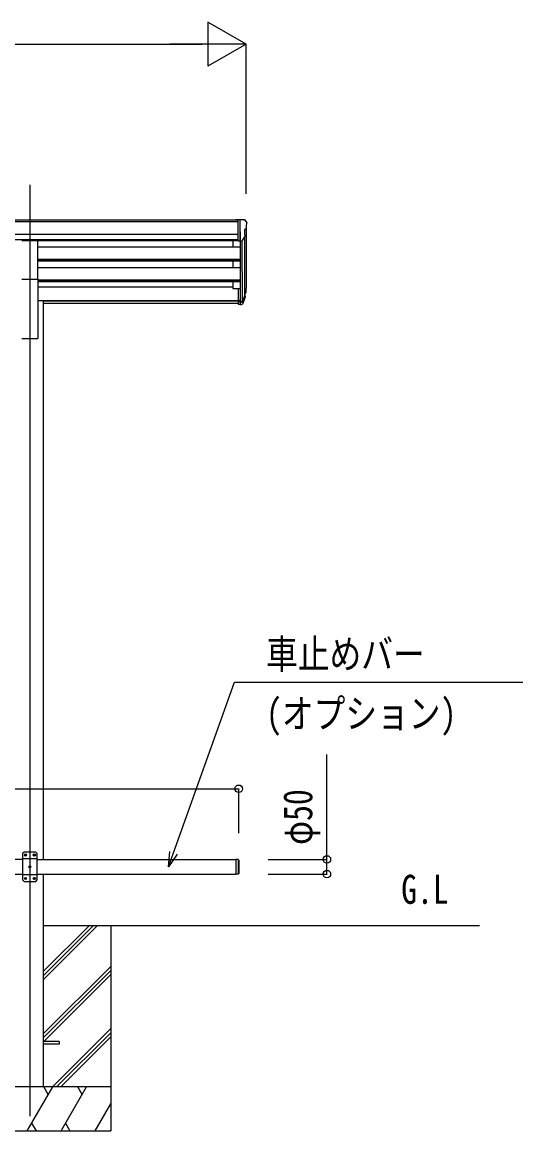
# Model space of a CAD drawing. Units: millimetres, scale not verified. Extents: x -12615 to 12615, y -8911 to 8915.
# Drawn here: x 626 to 2330, y -4910 to -1132 of the extents above; entities that cross this region are included whole.
import ezdxf
from ezdxf.enums import TextEntityAlignment as Align

# ---------------------------------------------------------------- set-up
doc = ezdxf.new("R2010")
doc.units = ezdxf.units.MM
doc.header["$LTSCALE"] = 50
for name, color, linetype in [('0-2_USER1', 3, 'Continuous'), ('0-4_YKK_12', 2, 'Continuous'), ('0-5_YKK_13', 4, 'Continuous'), ('0-6_YKK_A1', 4, 'Continuous'), ('0-7_YKK_D', 6, 'Continuous')]:
    doc.layers.add(name, color=color, linetype=linetype)
doc.styles.add('ＭＳ ゴシック', font='')
doc.styles.get('ＭＳ ゴシック').set_extended_font_data('MS Gothic')

msp = doc.modelspace()

# ---------------------------------------------------------------- linework, layer by layer
at = {"layer": '0-4_YKK_12'}
for p, q in [((652.06, -1685.49), (652.06, -2163.01)), ((652.06, -2116.33), (652.06, -4859.9))]:
    msp.add_line(p, q, dxfattribs=at)
at = {"layer": '0-5_YKK_13'}
for p, q in [((1361.56, -1804.9), (1351.56, -1804.99)), ((1351.56, -1806.5), (1351.56, -1804.99)), ((1361.56, -1876.88), (1361.56, -1804.9)), ((1380.06, -1804.9), (1361.56, -1804.9)), ((1368.06, -1877.88), (1368.06, -1804.9)), ((1380.06, -1804.9), (1382.39, -1805.04)), ((1383.15, -1805.47), (1387.22, -1811.27)), ((1382.06, -1839.41), (1382.06, -1855.69)), ((1387.53, -1836.08), (1382.21, -1839.15)), ((1390.06, -1814.27), (1390.06, -1814.9)), ((624.56, -1875.53), (679.56, -1875.53)), ((679.56, -2007.33), (679.56, -1875.53)), ((1361.56, -1876.88), (1368.06, -1876.88)), ((1368.06, -1877.88), (1373.27, -1877.57)), ((1375.68, -1876.07), (1384.69, -1860.48)), ((624.56, -2007.33), (679.56, -2007.33)), ((1361.56, -2038.62), (1361.56, -2092.66)), ((1361.56, -2038.62), (1368.06, -2038.62)), ((1368.06, -2038.62), (1368.06, -2093.4)), ((1374.49, -2082.98), (1382.25, -2067.57)), ((1383.7, -2067.93), (1375.5, -2084.11)), ((1384.31, -2068.49), (1375.5, -2092.04)), ((1386.36, -2051.43), (1383.09, -2058.5)), ((1386.97, -2052.81), (1383.09, -2060.76)), ((1384.65, -2064.09), (1384.31, -2068.49)), ((1361.56, -2078.75), (1368.06, -2078.75)), ((1361.56, -2083.63), (1368.06, -2083.63)), ((1361.56, -2092.66), (1368.06, -2092.66)), ((1368.06, -2083.65), (1373.19, -2083.65)), ((1368.06, -2085.46), (1372.91, -2085.46)), ((1368.06, -2093.4), (1372.91, -2093.4)), ((632.06, -3959.9), (627.06, -3964.9)), ((627.06, -3964.9), (627.06, -4054.9)), ((672.06, -3959.9), (632.06, -3959.9)), ((672.06, -3959.9), (677.06, -3964.9)), ((677.06, -4054.9), (677.06, -3964.9)), ((677.06, -3982.6), (627.06, -3982.6)), ((635.8, -3969.48), (634.96, -3969.48)), ((638.32, -3970.32), (639.16, -3970.32)), ((665.8, -3969.48), (664.96, -3969.48)), ((668.32, -3970.32), (669.16, -3970.32)), ((1353.06, -3984.9), (1353.06, -4034.9)), ((1361.06, -3984.9), (1353.06, -3984.9)), ((1361.06, -3984.9), (1361.06, -4034.9)), ((1363.06, -3986.9), (1361.06, -3984.9)), ((1363.06, -3986.9), (1363.06, -4032.9)), ((677.06, -4037.2), (627.06, -4037.2)), ((650.8, -4009.48), (649.96, -4009.48)), ((653.32, -4010.32), (654.16, -4010.32)), ((1361.06, -4034.9), (1353.06, -4034.9)), ((1363.06, -4032.9), (1361.06, -4034.9)), ((632.06, -4059.9), (627.06, -4054.9)), ((632.06, -4059.9), (672.06, -4059.9)), ((635.8, -4049.48), (634.96, -4049.48)), ((638.32, -4050.32), (639.16, -4050.32)), ((665.8, -4049.48), (664.96, -4049.48)), ((668.32, -4050.32), (669.16, -4050.32)), ((672.06, -4059.9), (677.06, -4054.9)), ((752.06, -4605.4), (697.06, -4605.4)), ((752.06, -4605.4), (752.06, -4614.4)), ((752.06, -4614.4), (697.06, -4614.4))]:
    msp.add_line(p, q, dxfattribs=at)
for points in [[(634.96, -3969.48), (634.96, -3970.32), (635.8, -3970.32)], [(637.48, -3968.64), (637.48, -3967.8), (636.64, -3967.8), (636.64, -3968.64)], [(636.64, -3971.16), (636.64, -3972), (637.48, -3972), (637.48, -3971.16)], [(639.16, -3970.32), (639.16, -3969.48), (638.32, -3969.48)], [(664.96, -3969.48), (664.96, -3970.32), (665.8, -3970.32)], [(667.48, -3968.64), (667.48, -3967.8), (666.64, -3967.8), (666.64, -3968.64)], [(666.64, -3971.16), (666.64, -3972), (667.48, -3972), (667.48, -3971.16)], [(669.16, -3970.32), (669.16, -3969.48), (668.32, -3969.48)], [(649.96, -4009.48), (649.96, -4010.32), (650.8, -4010.32)], [(652.48, -4008.64), (652.48, -4007.8), (651.64, -4007.8), (651.64, -4008.64)], [(651.64, -4011.16), (651.64, -4012), (652.48, -4012), (652.48, -4011.16)], [(654.16, -4010.32), (654.16, -4009.48), (653.32, -4009.48)], [(634.96, -4049.48), (634.96, -4050.32), (635.8, -4050.32)], [(637.48, -4048.64), (637.48, -4047.8), (636.64, -4047.8), (636.64, -4048.64)], [(636.64, -4051.16), (636.64, -4052), (637.48, -4052), (637.48, -4051.16)], [(639.16, -4050.32), (639.16, -4049.48), (638.32, -4049.48)], [(664.96, -4049.48), (664.96, -4050.32), (665.8, -4050.32)], [(667.48, -4048.64), (667.48, -4047.8), (666.64, -4047.8), (666.64, -4048.64)], [(666.64, -4051.16), (666.64, -4052), (667.48, -4052), (667.48, -4051.16)], [(669.16, -4050.32), (669.16, -4049.48), (668.32, -4049.48)]]:
    msp.add_lwpolyline(points, dxfattribs=at)
for centre in [(637.06, -3969.9), (667.06, -3969.9), (652.06, -4009.9), (637.06, -4049.9), (667.06, -4049.9)]:
    msp.add_circle(centre, 3.5, dxfattribs=at)
for centre, radius, start, end in [((1382.33, -1806.04), 1, 35, 86.5), ((1387.06, -1814.27), 3, 0, 87), ((1382.36, -1839.41), 0.3, 120, 180), ((1383.15, -1831.71), 6.18, 315.00103, 354.2965), ((1188.06, -1814.9), 202, 355.05096, 0), ((1373.09, -1874.57), 3, 273.5, 330), ((1382.36, -1855.69), 0.3, 180, 265.2833), ((1382.09, -1858.98), 3, 330, 85.2833), ((1357.47, -2041.94), 30.41, 341.80266, 352.8448), ((1358.88, -2043.7), 29.53, 342.01856, 353.49194), ((635.8, -3968.64), 0.84, 270, 0), ((635.8, -3971.16), 0.84, 0, 90), ((638.32, -3968.64), 0.84, 180, 270), ((638.32, -3971.16), 0.84, 90, 180), ((665.8, -3968.64), 0.84, 270, 0), ((665.8, -3971.16), 0.84, 0, 90), ((668.32, -3968.64), 0.84, 180, 270), ((668.32, -3971.16), 0.84, 90, 180), ((650.8, -4008.64), 0.84, 270, 0), ((650.8, -4011.16), 0.84, 0, 90), ((653.32, -4008.64), 0.84, 180, 270), ((653.32, -4011.16), 0.84, 90, 180), ((635.8, -4048.64), 0.84, 270, 0), ((635.8, -4051.16), 0.84, 0, 90), ((638.32, -4048.64), 0.84, 180, 270), ((638.32, -4051.16), 0.84, 90, 180), ((665.8, -4048.64), 0.84, 270, 0), ((665.8, -4051.16), 0.84, 0, 90), ((668.32, -4048.64), 0.84, 180, 270), ((668.32, -4051.16), 0.84, 90, 180)]:
    msp.add_arc(centre, radius, start, end, dxfattribs=at)
for centre, major_axis, ratio, start_param, end_param in [((1300.2, -2037.45), (-87.93, 4.42), 0.541684, 3.060334, 3.2172517), ((1299.41, -2044.13), (89.06, 1.43), 0.57596, 6.1985533, 6.3701348), ((1298.14, -2044.03), (88.05, 0), 0.90356, 5.9828017, 6.0168888), ((1383.35, -2064.09), (-1.3, 0), 0.90356, 2.9359903, 4.9130961), ((1297.43, -2047.9), (89.07, 0), 0.90356, 6.0316505, 6.077583), ((1372.91, -2082.75), (3, 0), 0.90356, 4.712389, 5.7595865), ((1372.91, -2090.68), (-3, 0), 0.90356, 1.5707963, 2.6179939), ((1373.19, -2082.3), (1.5, 0), 0.90356, 4.712389, 5.7595865)]:
    msp.add_ellipse(centre, major_axis=major_axis, ratio=ratio, start_param=start_param, end_param=end_param, dxfattribs=at)
at = {"layer": '0-6_YKK_A1'}
for p, q in [((1361.56, -1806.5), (-1489.44, -1806.5)), ((1361.56, -1811.72), (-1489.44, -1811.72)), ((1368.06, -1846), (1368.06, -2038.62)), ((1388.06, -1835.48), (1388.06, -2038.26)), ((1361.56, -1855.25), (-1489.44, -1855.25)), ((1361.56, -1873.1), (-1489.44, -1873.1)), ((1361.56, -1876.35), (679.56, -1876.35)), ((1343.06, -1876.35), (1343.06, -1898.41)), ((1374.06, -1877.41), (1374.07, -2083.4)), ((1383.09, -1863.25), (1383.09, -2064.97)), ((1368.06, -1898.41), (679.56, -1898.41)), ((1368.06, -1940.29), (679.56, -1940.29)), ((1368.06, -1941.79), (679.56, -1941.79)), ((1368.06, -1946.11), (679.56, -1946.11)), ((1343.06, -1946.11), (1343.06, -1968.52)), ((1368.06, -1968.52), (679.56, -1968.52)), ((679.56, -2007.33), (679.56, -2209.9)), ((1368.06, -2010.4), (679.56, -2010.4)), ((1368.06, -2011.89), (679.56, -2011.89)), ((1368.06, -2016.21), (679.56, -2016.21)), ((1343.06, -2034.31), (679.56, -2034.31)), ((1343.06, -2016.21), (1343.06, -2039.26)), ((1343.06, -2039.26), (1361.56, -2039.26)), ((697.26, -2080.9), (679.56, -2080.9)), ((697.26, -2080.9), (697.26, -3984.9)), ((1361.56, -2081.33), (697.26, -2081.33)), ((1361.56, -2082.72), (697.26, -2082.72)), ((1361.56, -2090.41), (697.26, -2090.41)), ((624.56, -2209.9), (679.56, -2209.9)), ((627.06, -3984.9), (-754.94, -3984.9)), ((677.06, -3984.9), (1353.06, -3984.9)), ((1353.06, -3984.9), (1353.06, -4034.9)), ((-754.94, -4034.9), (627.06, -4034.9)), ((677.06, -4034.9), (1353.06, -4034.9)), ((697.06, -4034.9), (697.06, -4759.9)), ((697.06, -4209.9), (2182.09, -4209.9)), ((697.06, -4395.53), (882.69, -4209.9)), ((697.06, -4381.39), (868.55, -4209.9)), ((697.06, -4367.25), (854.41, -4209.9)), ((927.06, -4209.9), (927.06, -4909.9)), ((697.06, -4579.38), (927.06, -4349.38)), ((697.06, -4593.52), (927.06, -4363.52)), ((699.32, -4605.4), (927.06, -4377.66)), ((728.67, -4759.9), (927.06, -4561.51)), ((742.81, -4759.9), (927.06, -4575.65)), ((756.95, -4759.9), (927.06, -4589.79)), ((927.06, -4759.9), (377.06, -4759.9)), ((643.02, -4909.9), (729.62, -4759.9)), ((714.62, -4785.88), (699.62, -4759.9)), ((758.49, -4909.9), (845.09, -4759.9)), ((830.09, -4785.88), (815.09, -4759.9)), ((873.96, -4909.9), (927.06, -4817.92)), ((377.06, -4909.9), (927.06, -4909.9)), ((658.02, -4883.92), (673.01, -4909.9)), ((773.49, -4883.92), (788.48, -4909.9))]:
    msp.add_line(p, q, dxfattribs=at)
at = {"layer": '0-7_YKK_D'}
for p, q in [((1388.06, -1206.5), (1258.16, -1131.5)), ((1258.16, -1131.5), (1258.16, -1281.5)), ((-1365.94, -1206.5), (1238.06, -1206.5)), ((1388.06, -1206.5), (1128.25, -1206.5)), ((1388.06, -1206.5), (1258.16, -1281.5)), ((1388.06, -1716.08), (1388.06, -1205.5)), ((-1490.94, -3744.15), (1363.06, -3744.15)), ((1363.06, -3895.15), (1363.06, -3743.15)), ((1463.06, -3984.9), (1664.06, -3984.9)), ((1463.06, -4034.9), (1664.06, -4034.9))]:
    msp.add_line(p, q, dxfattribs=at)
for points in [[(1123.74, -4010.6), (1140.85, -3962.55), (1347.98, -3381.01), (2329.98, -3381.01)], [(1663.06, -4034.9), (1663.06, -3984.9), (1663.06, -3627.5)], [(1153.72, -3967.14), (1123.74, -4010.6), (1127.98, -3957.97)]]:
    msp.add_lwpolyline(points, dxfattribs=at)
for centre in [(1363.06, -3744.15), (1663.06, -3984.9), (1663.06, -4034.9)]:
    msp.add_circle(centre, 12.75, dxfattribs=at)

# ---------------------------------------------------------------- texts
at = {"layer": '0-2_USER1', "style": 'ＭＳ ゴシック', "width": 0.8}
msp.add_text('G.L', height=98.97, dxfattribs=at).set_placement((1916, -4165.9), align=Align.BOTTOM_LEFT)
at = {"layer": '0-7_YKK_D', "style": 'ＭＳ ゴシック', "width": 0.8}
for s, p in [('車止めバー', (1455.98, -3364.16)), ('(オプション)', (1455.98, -3566.66))]:
    msp.add_text(s, height=98.97, dxfattribs=at).set_placement(p, align=Align.BOTTOM_LEFT)
msp.add_text('φ50', height=98.97, rotation=90, dxfattribs=at).set_placement((1643.06, -3935.5), align=Align.BOTTOM_LEFT)

doc.saveas('drawing.dxf')
